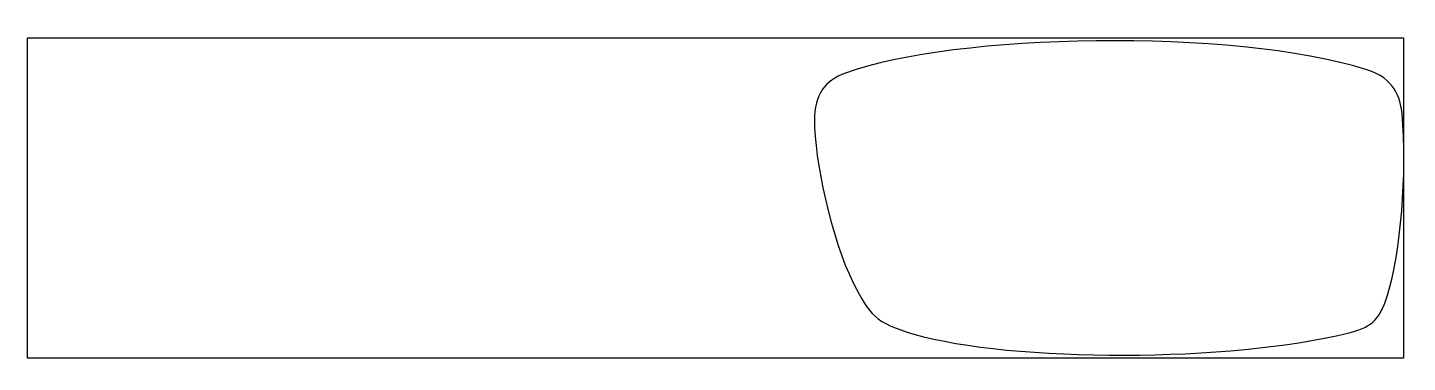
# Model space of a CAD drawing. Extents: x 143 to 469, y 357 to 436.
import ezdxf

# ---------------------------------------------------------------- set-up
doc = ezdxf.new("R2010")
doc.units = 0
doc.header["$MEASUREMENT"] = 0
doc.layers.add('CALQUE_1', color=7, linetype='CONTINUOUS')
picture_1 = doc.add_image_def('image1.png', size_in_pixel=(1356, 316))

msp = doc.modelspace()

# ---------------------------------------------------------------- linework, layer by layer
at = {"layer": 'CALQUE_1', "color": 250}
msp.add_open_spline([(336.46, 425.62), (362.04, 434.98), (428.02, 436.39), (459.81, 426.43), (466.29, 424.4), (467.79, 419.78), (468.14, 416), (469.4, 402.22), (467.82, 382.85), (464.69, 373.08), (462.98, 367.76), (461.5, 365.67), (455.65, 364.19), (427.77, 357.17), (375.79, 357.17), (352.68, 363.87), (343.43, 366.55), (342.15, 368.47), (338.38, 375.86), (333, 386.42), (329.11, 405.68), (329.11, 414.34), (329.11, 420.62), (331.64, 423.85), (336.46, 425.62)], degree=3, knots=[0, 0, 0, 0, 1, 1, 1, 2, 2, 2, 3, 3, 3, 4, 4, 4, 5, 5, 5, 6, 6, 6, 7, 7, 7, 8, 8, 8, 8], dxfattribs=at)

# ---------------------------------------------------------------- pictures from other files: only their frames are drawn
at = {"layer": 'CALQUE_1'}
image = msp.add_image(picture_1, insert=(143, 358.16), size_in_units=(325.44, 75.84), dxfattribs=at)

doc.saveas('drawing.dxf')
